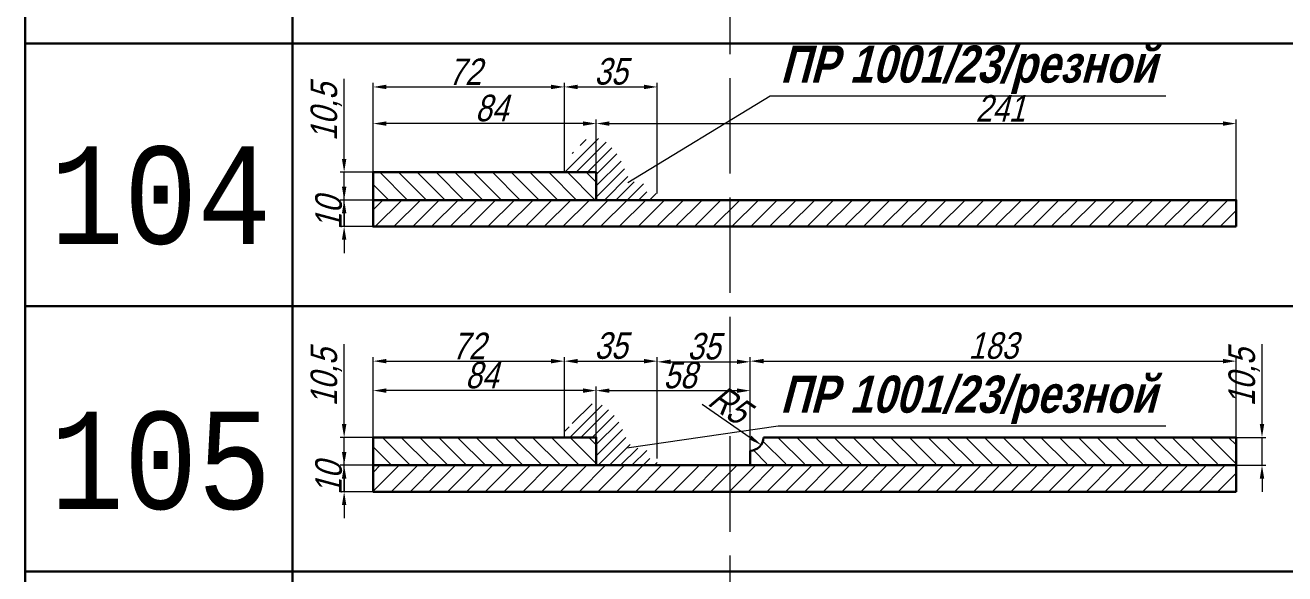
# Model space of a CAD drawing. Header units: metres. Extents: x 412 to 2155, y 1917 to 2930.
# Drawn here: x 412.2 to 886.5, y 2216.2 to 2423 of the extents above; entities that cross this region are included whole.
import ezdxf
from ezdxf.enums import TextEntityAlignment as Align

# ---------------------------------------------------------------- set-up
doc = ezdxf.new("R2010")
doc.units = ezdxf.units.M
doc.header["$PDMODE"] = 35
doc.linetypes.add('ACAD_ISO02W100', pattern=[15, 12, -3])
doc.layers.add('Размеры', color=7, linetype='Continuous', lineweight=18)
doc.styles.add('Yd', font='arial.ttf', dxfattribs={"width": 0.8, "oblique": 15})
doc.styles.add('АЛЕКС', font='cour.ttf', dxfattribs={"width": 0.7})
doc.styles.add('Олег', font='romans.shx', dxfattribs={"width": 0.8, "oblique": 15})
doc.dimstyles.new('Yd', dxfattribs={"dimscale": 0.1, "dimtxt": 100, "dimasz": 50, "dimexe": 15, "dimexo": 0, "dimgap": 7, "dimtad": 1, "dimdec": 0, "dimtxsty": 'Yd', "dimcen": 20, "dimclrd": 7, "dimclre": 7, "dimclrt": 7, "dimadec": 0, "dimazin": 0, "dimtfac": 1, "dimtdec": 0, "dimtmove": 0, "dimatfit": 3, "dimldrblk": 'NONE', "dimfxl": 1, "dimlwd": 15, "dimlwe": 13, "dimarcsym": 0})
doc.dimstyles.new('Олег', dxfattribs={"dimscale": 0.1, "dimtxt": 70, "dimasz": 30, "dimexe": 15, "dimexo": 0, "dimgap": 7, "dimtad": 1, "dimdec": 0, "dimtxsty": 'Олег', "dimcen": 20, "dimclrd": 7, "dimclre": 7, "dimclrt": 7, "dimadec": 0, "dimazin": 0, "dimtfac": 1, "dimtdec": 0, "dimtmove": 0, "dimatfit": 3, "dimldrblk": 'NONE', "dimfxl": 1, "dimlwd": -1, "dimlwe": 30, "dimarcsym": 0})
pattern_1 = [(45, (0, 0), (-3.535534, 3.535534), [])]
pattern_2 = [(135, (0, 0), (-3.535534, -3.535534), [])]
pattern_3 = [(45, (0, 0), (-2.1213203, 2.1213203), [])]

# ---------------------------------------------------------------- blocks, each defined once
blk = doc.blocks.new('*D10')
at = {"color": 7, "lineweight": 13}
for p, q in [((543.22, 2367.61), (543.22, 2387.44)), ((627.22, 2367.61), (627.22, 2387.44))]:
    blk.add_line(p, q, dxfattribs=at)
at = {"color": 7, "lineweight": 15}
blk.add_line((622.22, 2385.94), (548.22, 2385.94), dxfattribs=at)
at = {"color": 7}
for points in [[(548.22, 2386.77), (548.22, 2385.1), (543.22, 2385.94)], [(622.22, 2386.77), (622.22, 2385.1), (627.22, 2385.94)]]:
    blk.add_solid(points, dxfattribs=at)
at = {"layer": 'DEFPOINTS', "color": 0}
for p in [(543.22, 2385.94), (543.22, 2367.61), (627.22, 2367.61)]:
    blk.add_point(p, dxfattribs=at)
at = {"color": 7, "lineweight": 5, "insert": (587.83, 2391.74), "char_height": 10, "attachment_point": 5, "style": 'Yd'}
blk.add_mtext('84', dxfattribs=at)
blk = doc.blocks.new('_None')
blk = doc.blocks.new('*D11')
at = {"color": 7, "lineweight": 13}
for p, q in [((543.22, 2267.61), (543.22, 2286.76)), ((627.22, 2267.61), (627.22, 2286.76))]:
    blk.add_line(p, q, dxfattribs=at)
at = {"color": 7, "lineweight": 15}
blk.add_line((622.22, 2285.26), (548.22, 2285.26), dxfattribs=at)
at = {"color": 7}
for points in [[(548.22, 2286.09), (548.22, 2284.42), (543.22, 2285.26)], [(622.22, 2286.09), (622.22, 2284.42), (627.22, 2285.26)]]:
    blk.add_solid(points, dxfattribs=at)
at = {"layer": 'DEFPOINTS', "color": 0}
for p in [(543.22, 2285.26), (543.22, 2267.61), (627.22, 2267.61)]:
    blk.add_point(p, dxfattribs=at)
at = {"color": 7, "lineweight": 5, "insert": (584.08, 2291.06), "char_height": 10, "attachment_point": 5, "style": 'Yd'}
blk.add_mtext('84', dxfattribs=at)
blk = doc.blocks.new('*D16')
at = {"color": 7, "lineweight": 15}
for p, q in [((532.29, 2262.11), (532.29, 2267.11)), ((532.29, 2247.11), (532.29, 2257.11)), ((532.29, 2242.11), (532.29, 2237.11))]:
    blk.add_line(p, q, dxfattribs=at)
at = {"color": 7, "lineweight": 13}
for p, q in [((543.22, 2257.11), (530.79, 2257.11)), ((543.22, 2247.11), (530.79, 2247.11))]:
    blk.add_line(p, q, dxfattribs=at)
at = {"color": 7}
for points in [[(531.46, 2262.11), (533.13, 2262.11), (532.29, 2257.11)], [(531.46, 2242.11), (533.13, 2242.11), (532.29, 2247.11)]]:
    blk.add_solid(points, dxfattribs=at)
at = {"layer": 'DEFPOINTS', "color": 0}
for p in [(532.29, 2257.11), (543.22, 2257.11), (543.22, 2247.11)]:
    blk.add_point(p, dxfattribs=at)
at = {"color": 7, "lineweight": 5, "insert": (526.49, 2252.11), "char_height": 10, "attachment_point": 5, "rotation": 90, "style": 'Yd'}
blk.add_mtext('10', dxfattribs=at)
blk = doc.blocks.new('*D17')
at = {"color": 7, "lineweight": 15}
for p, q in [((532.29, 2272.61), (532.29, 2302.8)), ((532.29, 2257.11), (532.29, 2267.61)), ((532.29, 2252.11), (532.29, 2247.11))]:
    blk.add_line(p, q, dxfattribs=at)
at = {"color": 7, "lineweight": 13}
for p, q in [((543.22, 2267.61), (530.79, 2267.61)), ((543.22, 2257.11), (530.79, 2257.11))]:
    blk.add_line(p, q, dxfattribs=at)
at = {"color": 7}
for points in [[(531.46, 2272.61), (533.13, 2272.61), (532.29, 2267.61)], [(531.46, 2252.11), (533.13, 2252.11), (532.29, 2257.11)]]:
    blk.add_solid(points, dxfattribs=at)
at = {"layer": 'DEFPOINTS', "color": 0}
for p in [(532.29, 2267.61), (543.22, 2267.61), (543.22, 2257.11)]:
    blk.add_point(p, dxfattribs=at)
at = {"color": 7, "lineweight": 5, "insert": (525.58, 2290.2), "char_height": 10, "attachment_point": 5, "rotation": 90, "style": 'Yd'}
blk.add_mtext('10,5', dxfattribs=at)
blk = doc.blocks.new('*D18')
at = {"color": 7, "lineweight": 15}
for p, q in [((532.29, 2362.11), (532.29, 2367.11)), ((532.29, 2347.11), (532.29, 2357.11)), ((532.29, 2342.11), (532.29, 2337.11))]:
    blk.add_line(p, q, dxfattribs=at)
at = {"color": 7, "lineweight": 13}
for p, q in [((543.22, 2357.11), (530.79, 2357.11)), ((543.22, 2347.11), (530.79, 2347.11))]:
    blk.add_line(p, q, dxfattribs=at)
at = {"color": 7}
for points in [[(531.46, 2362.11), (533.13, 2362.11), (532.29, 2357.11)], [(531.46, 2342.11), (533.13, 2342.11), (532.29, 2347.11)]]:
    blk.add_solid(points, dxfattribs=at)
at = {"layer": 'DEFPOINTS', "color": 0}
for p in [(532.29, 2357.11), (543.22, 2357.11), (543.22, 2347.11)]:
    blk.add_point(p, dxfattribs=at)
at = {"color": 7, "lineweight": 5, "insert": (526.49, 2352.11), "char_height": 10, "attachment_point": 5, "rotation": 90, "style": 'Yd'}
blk.add_mtext('10', dxfattribs=at)
blk = doc.blocks.new('*D19')
at = {"color": 7, "lineweight": 15}
for p, q in [((532.29, 2372.61), (532.29, 2402.8)), ((532.29, 2357.11), (532.29, 2367.61)), ((532.29, 2352.11), (532.29, 2347.11))]:
    blk.add_line(p, q, dxfattribs=at)
at = {"color": 7, "lineweight": 13}
for p, q in [((543.22, 2367.61), (530.79, 2367.61)), ((543.22, 2357.11), (530.79, 2357.11))]:
    blk.add_line(p, q, dxfattribs=at)
at = {"color": 7}
for points in [[(531.46, 2372.61), (533.13, 2372.61), (532.29, 2367.61)], [(531.46, 2352.11), (533.13, 2352.11), (532.29, 2357.11)]]:
    blk.add_solid(points, dxfattribs=at)
at = {"layer": 'DEFPOINTS', "color": 0}
for p in [(532.29, 2367.61), (543.22, 2367.61), (543.22, 2357.11)]:
    blk.add_point(p, dxfattribs=at)
at = {"color": 7, "lineweight": 5, "insert": (525.58, 2390.2), "char_height": 10, "attachment_point": 5, "rotation": 90, "style": 'Yd'}
blk.add_mtext('10,5', dxfattribs=at)
blk = doc.blocks.new('*D38')
at = {"color": 7, "lineweight": 13}
for p, q in [((627.22, 2357.11), (627.22, 2387.44)), ((868.22, 2357.11), (868.22, 2387.44))]:
    blk.add_line(p, q, dxfattribs=at)
at = {"color": 7, "lineweight": 15}
blk.add_line((632.22, 2385.94), (863.22, 2385.94), dxfattribs=at)
at = {"color": 7}
for points in [[(632.22, 2386.77), (632.22, 2385.1), (627.22, 2385.94)], [(863.22, 2386.77), (863.22, 2385.1), (868.22, 2385.94)]]:
    blk.add_solid(points, dxfattribs=at)
at = {"layer": 'DEFPOINTS', "color": 0}
for p in [(868.22, 2385.94), (627.22, 2357.11), (868.22, 2357.11)]:
    blk.add_point(p, dxfattribs=at)
at = {"color": 7, "lineweight": 5, "insert": (779.38, 2391.66), "char_height": 10, "attachment_point": 5, "style": 'Yd'}
blk.add_mtext('241', dxfattribs=at)
blk = doc.blocks.new('*D43')
at = {"color": 7, "lineweight": 13}
for p, q in [((543.22, 2367.61), (543.22, 2401.24)), ((615.22, 2367.61), (615.22, 2401.24))]:
    blk.add_line(p, q, dxfattribs=at)
at = {"color": 7, "lineweight": 15}
blk.add_line((548.22, 2399.74), (610.22, 2399.74), dxfattribs=at)
at = {"color": 7}
for points in [[(548.22, 2400.58), (548.22, 2398.91), (543.22, 2399.74)], [(610.22, 2400.58), (610.22, 2398.91), (615.22, 2399.74)]]:
    blk.add_solid(points, dxfattribs=at)
at = {"layer": 'DEFPOINTS', "color": 0}
for p in [(615.22, 2399.74), (543.22, 2367.61), (615.22, 2367.61)]:
    blk.add_point(p, dxfattribs=at)
at = {"color": 7, "lineweight": 5, "insert": (577.75, 2405.46), "char_height": 10, "attachment_point": 5, "style": 'Yd'}
blk.add_mtext('72', dxfattribs=at)
blk = doc.blocks.new('*D44')
at = {"color": 7, "lineweight": 13}
for p, q in [((615.22, 2367.61), (615.22, 2401.24)), ((650.22, 2359.61), (650.22, 2401.24))]:
    blk.add_line(p, q, dxfattribs=at)
at = {"color": 7, "lineweight": 15}
blk.add_line((620.22, 2399.74), (645.22, 2399.74), dxfattribs=at)
at = {"color": 7}
for points in [[(620.22, 2400.58), (620.22, 2398.91), (615.22, 2399.74)], [(645.22, 2400.58), (645.22, 2398.91), (650.22, 2399.74)]]:
    blk.add_solid(points, dxfattribs=at)
at = {"layer": 'DEFPOINTS', "color": 0}
for p in [(650.22, 2399.74), (615.22, 2367.61), (650.22, 2359.61)]:
    blk.add_point(p, dxfattribs=at)
at = {"color": 7, "lineweight": 5, "insert": (632.72, 2405.55), "char_height": 10, "attachment_point": 5, "style": 'Yd'}
blk.add_mtext('35', dxfattribs=at)
blk = doc.blocks.new('*D45')
at = {"color": 7, "lineweight": 13}
for p, q in [((543.22, 2267.61), (543.22, 2297.86)), ((615.22, 2267.61), (615.22, 2297.86))]:
    blk.add_line(p, q, dxfattribs=at)
at = {"color": 7, "lineweight": 15}
blk.add_line((548.22, 2296.36), (610.22, 2296.36), dxfattribs=at)
at = {"color": 7}
for points in [[(548.22, 2297.2), (548.22, 2295.53), (543.22, 2296.36)], [(610.22, 2297.2), (610.22, 2295.53), (615.22, 2296.36)]]:
    blk.add_solid(points, dxfattribs=at)
at = {"layer": 'DEFPOINTS', "color": 0}
for p in [(615.22, 2296.36), (543.22, 2267.61), (615.22, 2267.61)]:
    blk.add_point(p, dxfattribs=at)
at = {"color": 7, "lineweight": 5, "insert": (579.14, 2302.08), "char_height": 10, "attachment_point": 5, "style": 'Yd'}
blk.add_mtext('72', dxfattribs=at)
blk = doc.blocks.new('*D46')
at = {"color": 7, "lineweight": 13}
for p, q in [((615.22, 2267.61), (615.22, 2297.86)), ((650.22, 2259.61), (650.22, 2297.86))]:
    blk.add_line(p, q, dxfattribs=at)
at = {"color": 7, "lineweight": 15}
blk.add_line((620.22, 2296.36), (645.22, 2296.36), dxfattribs=at)
at = {"color": 7}
for points in [[(620.22, 2297.2), (620.22, 2295.53), (615.22, 2296.36)], [(645.22, 2297.2), (645.22, 2295.53), (650.22, 2296.36)]]:
    blk.add_solid(points, dxfattribs=at)
at = {"layer": 'DEFPOINTS', "color": 0}
for p in [(650.22, 2296.36), (615.22, 2267.61), (650.22, 2259.61)]:
    blk.add_point(p, dxfattribs=at)
at = {"color": 7, "lineweight": 5, "insert": (632.72, 2302.17), "char_height": 10, "attachment_point": 5, "style": 'Yd'}
blk.add_mtext('35', dxfattribs=at)
blk = doc.blocks.new('*D47')
at = {"color": 7, "lineweight": 13}
for p, q in [((650.22, 2259.61), (650.22, 2297.61)), ((685.22, 2259.86), (685.22, 2297.61))]:
    blk.add_line(p, q, dxfattribs=at)
at = {"color": 7, "lineweight": 15}
blk.add_line((655.22, 2296.11), (680.22, 2296.11), dxfattribs=at)
at = {"color": 7}
for points in [[(655.22, 2296.95), (655.22, 2295.28), (650.22, 2296.11)], [(680.22, 2296.95), (680.22, 2295.28), (685.22, 2296.11)]]:
    blk.add_solid(points, dxfattribs=at)
at = {"layer": 'DEFPOINTS', "color": 0}
for p in [(685.22, 2296.11), (650.22, 2259.61), (685.22, 2259.86)]:
    blk.add_point(p, dxfattribs=at)
at = {"color": 7, "lineweight": 5, "insert": (667.72, 2301.92), "char_height": 10, "attachment_point": 5, "style": 'Yd'}
blk.add_mtext('35', dxfattribs=at)
blk = doc.blocks.new('*D48')
at = {"color": 7, "lineweight": 13}
for p, q in [((685.22, 2259.86), (685.22, 2297.86)), ((868.22, 2267.61), (868.22, 2297.86))]:
    blk.add_line(p, q, dxfattribs=at)
at = {"color": 7, "lineweight": 15}
blk.add_line((690.22, 2296.36), (863.22, 2296.36), dxfattribs=at)
at = {"color": 7}
for points in [[(690.22, 2297.2), (690.22, 2295.53), (685.22, 2296.36)], [(863.22, 2297.2), (863.22, 2295.53), (868.22, 2296.36)]]:
    blk.add_solid(points, dxfattribs=at)
at = {"layer": 'DEFPOINTS', "color": 0}
for p in [(868.22, 2296.36), (868.22, 2267.61), (685.22, 2259.86)]:
    blk.add_point(p, dxfattribs=at)
at = {"color": 7, "lineweight": 5, "insert": (776.72, 2302.17), "char_height": 10, "attachment_point": 5, "style": 'Yd'}
blk.add_mtext('183', dxfattribs=at)
blk = doc.blocks.new('*D49')
at = {"color": 7, "lineweight": 13}
for p, q in [((627.22, 2257.11), (627.22, 2286.74)), ((685.22, 2257.11), (685.22, 2286.74))]:
    blk.add_line(p, q, dxfattribs=at)
at = {"color": 7, "lineweight": 15}
blk.add_line((632.22, 2285.24), (680.22, 2285.24), dxfattribs=at)
at = {"color": 7}
for points in [[(632.22, 2286.07), (632.22, 2284.4), (627.22, 2285.24)], [(680.22, 2286.07), (680.22, 2284.4), (685.22, 2285.24)]]:
    blk.add_solid(points, dxfattribs=at)
at = {"layer": 'DEFPOINTS', "color": 0}
for p in [(685.22, 2285.24), (627.22, 2257.11), (685.22, 2257.11)]:
    blk.add_point(p, dxfattribs=at)
at = {"color": 7, "lineweight": 5, "insert": (658.71, 2291.04), "char_height": 10, "attachment_point": 5, "style": 'Yd'}
blk.add_mtext('58', dxfattribs=at)
blk = doc.blocks.new('*D50')
at = {"color": 7, "lineweight": 15}
blk.add_line((667.08, 2280.2), (685.22, 2267.61), dxfattribs=at)
at = {"color": 7}
blk.add_solid([(685.7, 2268.29), (684.74, 2266.92), (689.33, 2264.76)], dxfattribs=at)
at = {"layer": 'DEFPOINTS', "color": 0}
for p in [(685.22, 2267.61), (689.33, 2264.76)]:
    blk.add_point(p, dxfattribs=at)
at = {"color": 7, "lineweight": 5, "insert": (677.4, 2280.08), "char_height": 10, "attachment_point": 5, "rotation": 325.2271, "style": 'Yd'}
blk.add_mtext('R5', dxfattribs=at)
blk = doc.blocks.new('*D62')
at = {"color": 7, "lineweight": 15}
for p, q in [((877.95, 2272.61), (877.95, 2302.8)), ((877.95, 2257.11), (877.95, 2267.61)), ((877.95, 2252.11), (877.95, 2247.11))]:
    blk.add_line(p, q, dxfattribs=at)
at = {"color": 7, "lineweight": 13}
for p, q in [((868.22, 2267.61), (879.45, 2267.61)), ((868.22, 2257.11), (879.45, 2257.11))]:
    blk.add_line(p, q, dxfattribs=at)
at = {"color": 7}
for points in [[(877.12, 2272.61), (878.78, 2272.61), (877.95, 2267.61)], [(877.12, 2252.11), (878.78, 2252.11), (877.95, 2257.11)]]:
    blk.add_solid(points, dxfattribs=at)
at = {"layer": 'DEFPOINTS', "color": 0}
for p in [(868.22, 2267.61), (877.95, 2267.61), (868.22, 2257.11)]:
    blk.add_point(p, dxfattribs=at)
at = {"color": 7, "lineweight": 5, "insert": (871.24, 2290.2), "char_height": 10, "attachment_point": 5, "rotation": 90, "style": 'Yd'}
blk.add_mtext('10,5', dxfattribs=at)

msp = doc.modelspace()

# ---------------------------------------------------------------- hatches: boundary and pattern name
at = {"layer": 'Размеры'}
h = msp.add_hatch(dxfattribs=at)
h.set_pattern_fill('_USER', color=256, scale=3, angle=45, style=0, pattern_type=0)
h.set_pattern_definition(pattern_3)
edge = h.paths.add_edge_path()
edge.add_line((620.22, 2375.11), (618.22, 2375.11))
edge.add_line((618.22, 2375.11), (618.22, 2371.61))
edge.add_line((618.22, 2371.61), (615.22, 2371.61))
edge.add_line((615.22, 2371.61), (615.22, 2367.61))
edge.add_line((615.22, 2367.61), (627.22, 2367.61))
edge.add_line((627.22, 2367.61), (627.22, 2357.11))
edge.add_line((627.22, 2357.11), (650.22, 2357.11))
edge.add_line((650.22, 2357.11), (650.22, 2359.61))
edge.add_line((650.22, 2359.61), (646.22, 2359.61))
edge.add_line((646.22, 2359.61), (646.22, 2363.28))
edge.add_spline(control_points=[(646.22, 2363.28), (643.25, 2363.15), (638.24, 2364.52), (637.44, 2372.61), (629.64, 2380.62), (625.72, 2380.21), (622.5, 2380.19), (620.73, 2377), (620.22, 2375.11)], knot_values=[0, 0, 0, 0, 8.085046, 18.236009, 24.403649, 28.871606, 33.783285, 36.804433, 36.804433, 36.804433, 36.804433], degree=3, periodic=0)
h = msp.add_hatch(dxfattribs=at)
h.set_pattern_fill('_USER', color=256, scale=5, angle=135, style=0, pattern_type=0)
h.set_pattern_definition(pattern_2)
h.paths.add_polyline_path([(543.22, 2357.11), (543.22, 2367.61), (627.22, 2367.61), (627.22, 2357.11)])
h = msp.add_hatch(dxfattribs=at)
h.set_pattern_fill('_USER', color=256, scale=5, angle=45, style=0, pattern_type=0)
h.set_pattern_definition(pattern_1)
h.paths.add_polyline_path([(868.22, 2347.11), (543.22, 2347.11), (543.22, 2357.11), (868.22, 2357.11)])
h = msp.add_hatch(dxfattribs=at)
h.set_pattern_fill('_USER', color=256, scale=3, angle=45, style=0, pattern_type=0)
h.set_pattern_definition(pattern_3)
edge = h.paths.add_edge_path()
edge.add_line((620.22, 2275.11), (618.22, 2275.11))
edge.add_line((618.22, 2275.11), (618.22, 2271.61))
edge.add_line((618.22, 2271.61), (615.22, 2271.61))
edge.add_line((615.22, 2271.61), (615.22, 2267.61))
edge.add_line((615.22, 2267.61), (627.22, 2267.61))
edge.add_line((627.22, 2267.61), (627.22, 2257.11))
edge.add_line((627.22, 2257.11), (650.22, 2257.11))
edge.add_line((650.22, 2257.11), (650.22, 2259.61))
edge.add_line((650.22, 2259.61), (646.22, 2259.61))
edge.add_line((646.22, 2259.61), (646.22, 2263.28))
edge.add_spline(control_points=[(646.22, 2263.28), (643.25, 2263.15), (638.24, 2264.52), (637.44, 2272.61), (629.64, 2280.62), (625.72, 2280.21), (622.5, 2280.19), (620.73, 2277), (620.22, 2275.11)], knot_values=[0, 0, 0, 0, 8.085046, 18.236009, 24.403649, 28.871606, 33.783285, 36.804433, 36.804433, 36.804433, 36.804433], degree=3, periodic=0)
h = msp.add_hatch(dxfattribs=at)
h.set_pattern_fill('_USER', color=256, scale=5, angle=135, style=0, pattern_type=0)
h.set_pattern_definition(pattern_2)
h.paths.add_polyline_path([(543.22, 2257.11), (543.22, 2267.61), (627.22, 2267.61), (627.22, 2257.11)])
h = msp.add_hatch(dxfattribs=at)
h.set_pattern_fill('_USER', color=256, scale=5, angle=135, style=0, pattern_type=0)
h.set_pattern_definition([(135, (0, 0.5), (-3.535534, -3.535534), [])])
edge = h.paths.add_edge_path()
edge.add_line((690.22, 2267.61), (868.22, 2267.61))
edge.add_line((868.22, 2267.61), (868.22, 2257.61))
edge.add_line((868.22, 2257.61), (685.22, 2257.61))
edge.add_line((685.22, 2257.61), (685.22, 2262.61))
edge.add_arc((685.22, 2267.61), 5, 270, 360)
h = msp.add_hatch(dxfattribs=at)
h.set_pattern_fill('_USER', color=256, scale=5, angle=45, style=0, pattern_type=0)
h.set_pattern_definition(pattern_1)
h.paths.add_polyline_path([(868.22, 2247.11), (543.22, 2247.11), (543.22, 2257.11), (868.22, 2257.11)])

# ---------------------------------------------------------------- linework, layer by layer
at = {"lineweight": 30}
for points in [[(543.22, 2357.11), (543.22, 2367.61), (627.22, 2367.61), (627.22, 2357.11)], [(868.22, 2347.11), (543.22, 2347.11), (543.22, 2357.11), (868.22, 2357.11)], [(543.22, 2257.11), (543.22, 2267.61), (627.22, 2267.61), (627.22, 2257.11)], [(868.22, 2247.11), (543.22, 2247.11), (543.22, 2257.11), (868.22, 2257.11)]]:
    msp.add_lwpolyline(points, close=True, dxfattribs=at)
msp.add_lwpolyline([(690.22, 2267.61), (868.22, 2267.61), (868.22, 2257.11), (685.22, 2257.11), (685.22, 2262.61, 0.414214)], format="xyb", close=True, dxfattribs=at)
at = {"layer": 'Размеры', "linetype": 'ACAD_ISO02W100', "ltscale": 3}
msp.add_line((677.72, 1917.06), (677.72, 2716.06), dxfattribs=at)
at = {"layer": 'Размеры', "lineweight": 30}
for points in [[(412.18, 2866.06), (412.18, 1917.06)], [(512.82, 2716.06), (512.82, 1917.06)], [(412.18, 2416.06), (2154.86, 2416.06)], [(412.18, 2317.06), (2154.86, 2317.06)], [(412.18, 2217.06), (2154.86, 2217.06)]]:
    msp.add_lwpolyline(points, dxfattribs=at)

# ---------------------------------------------------------------- texts
at = {"layer": 'Размеры', "style": 'АЛЕКС', "width": 0.719991}
for s, p, p2 in [('104', (421.54, 2340.59), (504.85, 2340.59)), ('105', (421.54, 2240.59), (504.85, 2240.59))]:
    msp.add_text(s, height=36.715, dxfattribs=at).set_placement(p, p2, align=Align.FIT)
at = {"layer": 'Размеры', "color": 7, "char_height": 14, "attachment_point": 7, "style": 'Олег'}
for insert in [(696.49, 2397.13), (696.49, 2272.68)]:
    msp.add_mtext('{\\fArial|b1|i0|c204|p32;ПР 1001/23/резной}', dxfattribs=dict(at, insert=insert))

# ---------------------------------------------------------------- dimensions: what is measured, and where the dimension line sits
at = {"lineweight": 5}
for base, p1, p2, picture, middle in [((615.22, 2399.74), (543.22, 2367.61), (615.22, 2367.61), '*D43', (577.75, 2399.74)), ((543.22, 2385.94), (627.22, 2367.61), (543.22, 2367.61), '*D10', (587.83, 2385.94)), ((868.22, 2385.94), (627.22, 2357.11), (868.22, 2357.11), '*D38', (779.38, 2385.94)), ((615.22, 2296.36), (543.22, 2267.61), (615.22, 2267.61), '*D45', (579.14, 2296.36)), ((543.22, 2285.26), (627.22, 2267.61), (543.22, 2267.61), '*D11', (584.08, 2285.26)), ((685.22, 2285.24), (627.22, 2257.11), (685.22, 2257.11), '*D49', (658.71, 2285.24))]:
    dim = msp.add_linear_dim(base=base, p1=p1, p2=p2, dimstyle='Yd', override={"dimdec": 1}, dxfattribs=at)
    dim.commit()
    dim.dimension.update_dxf_attribs({"geometry": picture, "text_midpoint": middle, "dimtype": 160})
for base, p1, p2, picture, middle in [((650.22, 2399.74), (615.22, 2367.61), (650.22, 2359.61), '*D44', (632.72, 2405.55)), ((650.22, 2296.36), (615.22, 2267.61), (650.22, 2259.61), '*D46', (632.72, 2302.17)), ((685.22, 2296.11), (650.22, 2259.61), (685.22, 2259.86), '*D47', (667.72, 2301.92)), ((868.22, 2296.36), (685.22, 2259.86), (868.22, 2267.61), '*D48', (776.72, 2302.17))]:
    dim = msp.add_linear_dim(base=base, p1=p1, p2=p2, dimstyle='Yd', override={"dimdec": 1}, dxfattribs=at)
    dim.commit()
    dim.dimension.update_dxf_attribs({"geometry": picture, "text_midpoint": middle})
for base, p1, p2, picture, middle in [((532.29, 2367.61), (543.22, 2357.11), (543.22, 2367.61), '*D19', (525.58, 2390.2)), ((532.29, 2267.61), (543.22, 2257.11), (543.22, 2267.61), '*D17', (525.58, 2290.2))]:
    dim = msp.add_linear_dim(base=base, p1=p1, p2=p2, angle=90, dimstyle='Yd', override={"dimdec": 1}, dxfattribs=at)
    dim.commit()
    dim.dimension.update_dxf_attribs({"geometry": picture, "text_midpoint": middle})
for base, p1, p2, picture, middle in [((532.29, 2357.11), (543.22, 2347.11), (543.22, 2357.11), '*D18', (532.29, 2352.11)), ((877.95, 2267.61), (868.22, 2257.11), (868.22, 2267.61), '*D62', (877.95, 2290.2)), ((532.29, 2257.11), (543.22, 2247.11), (543.22, 2257.11), '*D16', (532.29, 2252.11))]:
    dim = msp.add_linear_dim(base=base, p1=p1, p2=p2, angle=90, dimstyle='Yd', override={"dimdec": 1}, dxfattribs=at)
    dim.commit()
    dim.dimension.update_dxf_attribs({"geometry": picture, "text_midpoint": middle, "dimtype": 160})
dim = msp.add_radius_dim(center=(685.22, 2267.61), mpoint=(689.33, 2264.76), dimstyle='Yd', override={"dimdec": 1}, dxfattribs=at)
dim.commit()
dim.dimension.update_dxf_attribs({"geometry": '*D50', "text_midpoint": (674.1, 2275.33), "dimtype": 164})

# ---------------------------------------------------------------- leaders
at = {"layer": 'Размеры', "annotation_type": 0, "has_hookline": 1, "hookline_direction": 0, "text_width": 145.24}
for points in [[(639.18, 2363.73), (692.79, 2396.43), (695.79, 2396.43)], [(638.73, 2263.66), (695.79, 2271.98)]]:
    msp.add_leader(points, dimstyle='Олег', override={"dimgap": 7, "dimtad": 1}, dxfattribs=at)

doc.saveas('drawing.dxf')
